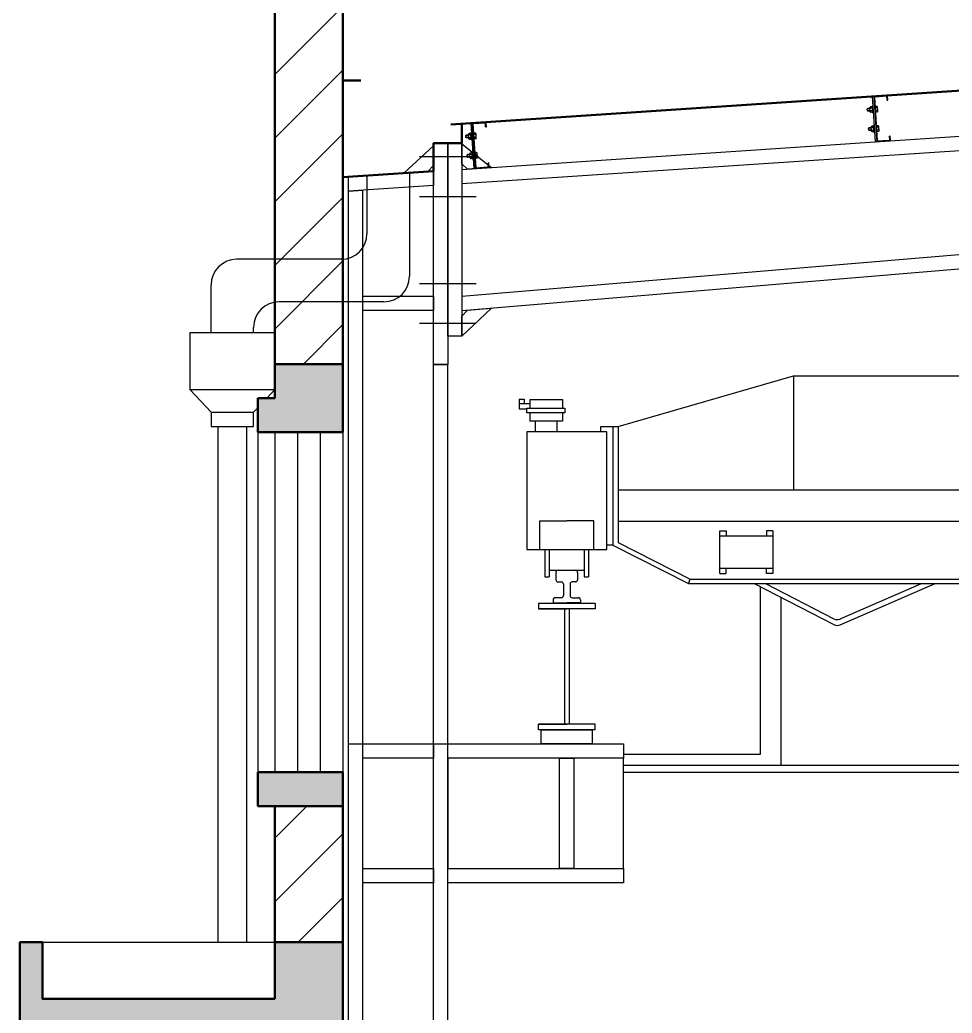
# Model space of a CAD drawing. Extents: x 3335981 to 3441081, y -1359715 to -1003315.
# Drawn here: x 3349206 to 3352496, y -1308345 to -1304841 of the extents above; entities that cross this region are included whole.
import ezdxf

# ---------------------------------------------------------------- set-up
doc = ezdxf.new("R2010")
doc.units = 0
doc.header["$LTSCALE"] = 1000
doc.header["$MEASUREMENT"] = 0
doc.linetypes.add('DASHED2', pattern=[0.375, 0.25, -0.125])
doc.layers.get('0').update_dxf_attribs({"color": 2})
for name, color, linetype in [('114', 2, 'Continuous'), ('3', 137, 'Continuous'), ('XX1', 7, 'Continuous'), ('层14', 2, 'Continuous'), ('柱子', 3, 'Continuous')]:
    doc.layers.add(name, color=color, linetype=linetype)
pattern_1 = [(45, (0, 0), (-112.2532015, 112.2532015), [])]

# ---------------------------------------------------------------- blocks, each defined once
blk = doc.blocks.new('LTB')
h = blk.add_hatch()
h.set_pattern_fill('ANSI31', color=256, scale=5, angle=-87.0445, style=0)
h.set_pattern_definition([(317.955538, (32563.169, -46224.764), (5.3158, 5.8945887), [])])
h.paths.add_polyline_path([(49137.1, -75405.4), (49140.1, -75405.2), (49139.2, -75388.3, 0.414214), (49136.1, -75385.4), (49082.2, -75388.2, 0.414214), (49079.3, -75391.3), (49089.1, -75581.1, 0.414214), (49092.3, -75583.9), (49146.2, -75581.1, 0.414214), (49149, -75578), (49148.2, -75561), (49145.2, -75561.2), (49146, -75578.2), (49092.1, -75580.9), (49082.3, -75391.2), (49136.3, -75388.4)])
for p, q in [((49079.2, -75388.3), (49073.2, -75388.7)), ((49073.2, -75388.7), (49083.3, -75584.4)), ((49079.2, -75388.3), (49089.3, -75584.1)), ((49136.1, -75385.4), (49082.2, -75388.2)), ((49136.3, -75388.4), (49082.3, -75391.2)), ((49082.3, -75391.2), (49092.1, -75580.9)), ((49137.1, -75405.4), (49136.3, -75388.4)), ((49137.1, -75405.4), (49140.1, -75405.2)), ((49140.1, -75405.2), (49139.2, -75388.3)), ((49089.3, -75584.1), (49083.3, -75584.4)), ((49092.1, -75580.9), (49146, -75578.2)), ((49092.3, -75583.9), (49146.2, -75581.1)), ((49148.2, -75561), (49145.2, -75561.2)), ((49146, -75578.2), (49145.2, -75561.2)), ((49149, -75578), (49148.2, -75561))]:
    blk.add_line(p, q)
for centre, start, end in [((49082.3, -75391.2), 92.9555, 182.9555), ((49136.3, -75388.4), 2.9555, 92.9555), ((49092.1, -75580.9), 182.9555, 272.9555), ((49146, -75578.2), 272.9555, 2.9555)]:
    blk.add_arc(centre, 3, start, end)
at = {"layer": 'XX1', "color": 7}
for p, q in [((49052.5, -75439.8), (49050.9, -75441.5)), ((49051.4, -75450.2), (49050.9, -75441.5)), ((49053.1, -75451.8), (49051.4, -75450.2)), ((49062.6, -75439.3), (49052.5, -75439.8)), ((49063.2, -75451.3), (49053.1, -75451.8)), ((49063.4, -75454.6), (49062.4, -75436)), ((49070.1, -75432.9), (49065, -75433.1)), ((49070.4, -75438.9), (49065.3, -75439.1)), ((49071, -75450.9), (49065.9, -75451.1)), ((49071.3, -75456.8), (49066.2, -75457.1)), ((49075.3, -75429.6), (49072.6, -75429.7)), ((49072.9, -75435.4), (49072.6, -75429.7)), ((49073.9, -75454), (49072.9, -75435.4)), ((49074.1, -75459.7), (49073.9, -75454)), ((49076.8, -75459.6), (49074.1, -75459.7)), ((49076.8, -75459.6), (49075.3, -75429.6)), ((49076.5, -75453.9), (49075.6, -75435.3)), ((49092.2, -75431.7), (49084.4, -75432.1)), ((49085.7, -75456.1), (49084.4, -75432.1)), ((49093.5, -75455.7), (49085.7, -75456.1)), ((49092.5, -75437.7), (49087.4, -75438)), ((49093.2, -75449.7), (49088.1, -75450)), ((49096, -75452.9), (49095.1, -75434.3)), ((49056.8, -75523.7), (49055.2, -75525.4)), ((49055.7, -75534.1), (49055.2, -75525.4)), ((49057.4, -75535.7), (49055.7, -75534.1)), ((49066.9, -75523.2), (49056.8, -75523.7)), ((49067.5, -75535.1), (49057.4, -75535.7)), ((49067.7, -75538.4), (49066.7, -75519.9)), ((49074.4, -75516.8), (49069.3, -75517)), ((49074.7, -75522.8), (49069.6, -75523)), ((49075.3, -75534.7), (49070.2, -75535)), ((49075.6, -75540.7), (49070.5, -75541)), ((49079.6, -75513.5), (49076.9, -75513.6)), ((49077.2, -75519.3), (49076.9, -75513.6)), ((49078.2, -75537.9), (49077.2, -75519.3)), ((49078.5, -75543.6), (49078.2, -75537.9)), ((49081.2, -75543.5), (49078.5, -75543.6)), ((49081.2, -75543.5), (49079.6, -75513.5)), ((49080.9, -75537.8), (49079.9, -75519.2)), ((49096.6, -75515.6), (49088.8, -75516)), ((49090, -75540), (49088.8, -75516)), ((49097.8, -75539.6), (49090, -75540)), ((49096.9, -75521.6), (49091.8, -75521.9)), ((49097.5, -75533.6), (49092.4, -75533.9)), ((49100.4, -75536.8), (49099.4, -75518.2))]:
    blk.add_line(p, q, dxfattribs=at)
at = {"layer": 'XX1', "color": 7, "linetype": 'Continuous'}
for p, q in [((49062.7, -75440.9), (49050.9, -75441.5)), ((49063.1, -75449.6), (49051.4, -75450.2)), ((49067, -75524.8), (49055.2, -75525.4)), ((49067.4, -75533.5), (49055.7, -75534.1))]:
    blk.add_line(p, q, dxfattribs=at)
at = {"layer": 'XX1', "color": 7, "linetype": 'DASHED2'}
for p, q in [((49053.1, -75451.8), (49052.5, -75439.8)), ((49057.4, -75535.7), (49056.8, -75523.7))]:
    blk.add_line(p, q, dxfattribs=at)
at = {"layer": 'XX1', "color": 7}
for centre, start, end in [((49065.1, -75435.8), 92.9555, 182.9555), ((49065.1, -75436.4), 182.9555, 272.9555), ((49065.4, -75441.8), 92.9555, 182.9555), ((49065.8, -75448.4), 182.9555, 272.9555), ((49066, -75453.8), 92.9555, 182.9555), ((49066.1, -75454.4), 182.9555, 272.9555), ((49070.2, -75435.6), 2.9555, 92.9555), ((49070.2, -75436.2), 272.9555, 2.9555), ((49070.5, -75441.6), 2.9555, 92.9555), ((49070.8, -75448.2), 272.9555, 2.9555), ((49071.1, -75453.5), 2.9555, 92.9555), ((49071.2, -75454.1), 272.9555, 2.9555), ((49087.3, -75434.7), 92.9555, 182.9555), ((49087.3, -75435.3), 182.9555, 272.9555), ((49087.6, -75440.7), 92.9555, 182.9555), ((49087.9, -75447.3), 182.9555, 272.9555), ((49088.2, -75452.7), 92.9555, 182.9555), ((49088.2, -75453.3), 182.9555, 272.9555), ((49092.4, -75434.4), 2.9555, 92.9555), ((49092.4, -75435), 272.9555, 2.9555), ((49092.7, -75440.4), 2.9555, 92.9555), ((49093, -75447), 272.9555, 2.9555), ((49093.3, -75452.4), 2.9555, 92.9555), ((49093.3, -75453), 272.9555, 2.9555), ((49069.4, -75519.7), 92.9555, 182.9555), ((49069.5, -75520.3), 182.9555, 272.9555), ((49069.7, -75525.7), 92.9555, 182.9555), ((49070.1, -75532.3), 182.9555, 272.9555), ((49070.4, -75537.7), 92.9555, 182.9555), ((49070.4, -75538.3), 182.9555, 272.9555), ((49074.5, -75519.5), 2.9555, 92.9555), ((49074.6, -75520.1), 272.9555, 2.9555), ((49074.8, -75525.5), 2.9555, 92.9555), ((49075.2, -75532), 272.9555, 2.9555), ((49075.5, -75537.4), 2.9555, 92.9555), ((49075.5, -75538), 272.9555, 2.9555), ((49091.6, -75518.6), 92.9555, 182.9555), ((49091.6, -75519.2), 182.9555, 272.9555), ((49091.9, -75524.6), 92.9555, 182.9555), ((49092.3, -75531.2), 182.9555, 272.9555), ((49092.5, -75536.6), 92.9555, 182.9555), ((49092.6, -75537.2), 182.9555, 272.9555), ((49096.7, -75518.3), 2.9555, 92.9555), ((49096.7, -75518.9), 272.9555, 2.9555), ((49097, -75524.3), 2.9555, 92.9555), ((49097.3, -75530.9), 272.9555, 2.9555), ((49097.6, -75536.3), 2.9555, 92.9555), ((49097.7, -75536.9), 272.9555, 2.9555)]:
    blk.add_arc(centre, 2.7, start, end, dxfattribs=at)
blk = doc.blocks.new('GJ')
at = {"layer": '114', "color": 2, "linetype": 'ByBlock'}
for p, q in [((3220050.3, -1314833.3, 2), (3220250.3, -1314833.3, 2)), ((3220050.3, -1314973.4, 2), (3220250.3, -1314973.4, 2)), ((3220050.3, -1315281, 2), (3220250.3, -1315281, 2)), ((3220050.3, -1315421.2, 2), (3220250.3, -1315421.2, 2))]:
    blk.add_line(p, q, dxfattribs=at)
at = {"layer": '114', "color": 1}
for p, q in [((3220100.3, -1314833.3, 2), (3220200.3, -1314833.3, 2)), ((3220100.3, -1314973.4, 2), (3220200.3, -1314973.4, 2)), ((3220100.3, -1315281, 2), (3220200.3, -1315281, 2)), ((3220100.3, -1315421.2, 2), (3220200.3, -1315421.2, 2))]:
    blk.add_line(p, q, dxfattribs=at)
at = {"layer": '层14'}
for p, q in [((3220100.3, -1315566.2, 2), (3220100.3, -1314786.4, 2)), ((3220100.3, -1314786.4, 2), (3220150.3, -1314786.4, 2)), ((3220150.3, -1314786.4, 2), (3220150.3, -1315566.2, 2)), ((3220150.3, -1315466.2, 2), (3220150.3, -1314786.4, 2)), ((3220150.3, -1314786.4, 2), (3220200.3, -1314786.4, 2)), ((3220200.3, -1314786.4, 2), (3220200.3, -1315466.2, 2)), ((3220200.3, -1314858.3, 2), (3220200.3, -1314788.3, 2)), ((3220200.3, -1314788.3, 2), (3220305.1, -1314871.3, 2)), ((3219995.5, -1314892, 2), (3220100.3, -1314795, 2)), ((3220100.3, -1314795, 2), (3220100.3, -1314865, 2)), ((3220220.2, -1314877, 2), (3220200.3, -1314858.3, 2)), ((3219800.3, -1314905, 2), (3220100.3, -1314885, 2)), ((3220080.3, -1314886.3, 2), (3219995.5, -1314892, 2)), ((3220100.3, -1314865, 2), (3220080.3, -1314886.3, 2)), ((3220100.3, -1314885, 2), (3220100.3, -1314935.1, 2)), ((3220305.1, -1314871.3, 2), (3220220.2, -1314877, 2)), ((3219800.3, -1314955.1, 2), (3219800.3, -1314905, 2)), ((3220100.3, -1314935.1, 2), (3219800.3, -1314955.1, 2)), ((3219850.3, -1315326.1, 2), (3220100.3, -1315326.1, 2)), ((3219850.3, -1315376.1, 2), (3219850.3, -1315326.1, 2)), ((3220100.3, -1315326.1, 2), (3220100.3, -1315376.1, 2)), ((3220100.3, -1315376.1, 2), (3219850.3, -1315376.1, 2)), ((3220304.9, -1315367.4, 2), (3220200.3, -1315466.2, 2)), ((3220200.3, -1315396.2, 2), (3220220.2, -1315374.5, 2)), ((3220220.2, -1315374.5, 2), (3220304.9, -1315367.4, 2)), ((3220200.3, -1315466.2, 2), (3220200.3, -1315396.2, 2)), ((3220200.3, -1315466.2, 2), (3220150.3, -1315466.2, 2)), ((3220150.3, -1315566.2, 2), (3220100.3, -1315566.2, 2)), ((3220480.3, -1316855, 2), (3220660.3, -1316855, 2)), ((3220480.3, -1316905, 2), (3220480.3, -1316855, 2)), ((3220660.3, -1316855, 2), (3220660.3, -1316905, 2)), ((3219850.3, -1316905, 2), (3220100.3, -1316905, 2)), ((3219850.3, -1316955, 2), (3219850.3, -1316905, 2)), ((3220100.3, -1316905, 2), (3220100.3, -1316955, 2)), ((3220150.3, -1316905, 2), (3220770.3, -1316905, 2)), ((3220150.3, -1316955, 2), (3220150.3, -1316905, 2)), ((3220660.3, -1316905, 2), (3220480.3, -1316905, 2)), ((3220770.3, -1316905, 2), (3220770.3, -1316955, 2)), ((3220100.3, -1316955, 2), (3219850.3, -1316955, 2)), ((3220770.3, -1316955, 2), (3220150.3, -1316955, 2)), ((3220150.3, -1316955, 2), (3220150.3, -1317345, 2)), ((3220770.3, -1316955, 2), (3220150.3, -1316955, 2)), ((3220545.3, -1317345, 2), (3220545.3, -1316955, 2)), ((3220545.3, -1316955, 2), (3220595.3, -1316955, 2)), ((3220595.3, -1316955, 2), (3220595.3, -1317345, 2)), ((3220770.3, -1317345, 2), (3220770.3, -1316955, 2)), ((3219850.3, -1317345, 2), (3220100.3, -1317345, 2)), ((3219850.3, -1317395, 2), (3219850.3, -1317345, 2)), ((3220100.3, -1317345, 2), (3220100.3, -1317395, 2)), ((3220150.3, -1317345, 2), (3220770.3, -1317345, 2)), ((3220150.3, -1317345, 2), (3220770.3, -1317345, 2)), ((3220150.3, -1317395, 2), (3220150.3, -1317345, 2)), ((3220595.3, -1317345, 2), (3220545.3, -1317345, 2)), ((3220770.3, -1317345, 2), (3220770.3, -1317395, 2)), ((3220100.3, -1317395, 2), (3219850.3, -1317395, 2)), ((3220770.3, -1317395, 2), (3220150.3, -1317395, 2))]:
    blk.add_line(p, q, dxfattribs=at)
at = {"layer": '柱子'}
for p, q in [((3220200.3, -1314878.3, 2), (3228750.4, -1314308.1, 2)), ((3220200.3, -1314928.4, 2), (3228753.7, -1314358, 2)), ((3220200.3, -1315326, 2), (3228770.4, -1314608.3, 2)), ((3220200.3, -1315376.2, 2), (3228773.7, -1314658.2, 2)), ((3219800.3, -1314955.1, 2), (3219850.3, -1314951.8, 2)), ((3219800.3, -1316905, 2), (3219800.3, -1314955.1, 2)), ((3219850.3, -1316905, 2), (3219850.3, -1314951.8, 2)), ((3220100.3, -1316905, 2), (3220100.3, -1315566.2, 2)), ((3220100.3, -1315566.2, 2), (3220150.3, -1315566.2, 2)), ((3220150.3, -1316905, 2), (3220150.3, -1315566.2, 2)), ((3219800.3, -1322155, 2), (3219800.3, -1316905, 2)), ((3219800.3, -1316905, 2), (3219850.3, -1316905, 2)), ((3219850.3, -1322155, 2), (3219850.3, -1316905, 2)), ((3219850.3, -1316905, 2), (3220100.3, -1316905, 2)), ((3220100.3, -1322155, 2), (3220100.3, -1316905, 2)), ((3220100.3, -1316905, 2), (3220150.3, -1316905, 2)), ((3220150.3, -1322155, 2), (3220150.3, -1316905, 2))]:
    blk.add_line(p, q, dxfattribs=at)
at = {"xscale": 0.8172506046481919, "yscale": 0.8172506046481919, "zscale": 0.8172506046481919, "rotation": 0.8410850209909551}
for p in [(3180643.4, -1253605.1, 2), (3179226.5, -1253699.6, 2)]:
    blk.add_blockref('LTB', p, dxfattribs=at)
blk = doc.blocks.new('DC')
for p, q in [((3478680.2, -1377601.3), (3479298.7, -1377422.8)), ((3479298.7, -1377422.8), (3481359.1, -1377422.8)), ((3479298.7, -1377422.8), (3479298.7, -1377825.6)), ((3478331, -1377504.8), (3478331, -1377539.6)), ((3478331, -1377504.8), (3478349, -1377504.8)), ((3478349, -1377504.8), (3478349, -1377521.5)), ((3478369.7, -1377521.5), (3478331, -1377521.5)), ((3478331, -1377539.6), (3478358.5, -1377539.6)), ((3478389, -1377620.2), (3478389, -1377583.4)), ((3478463.8, -1377583.4), (3478463.8, -1377620.2)), ((3478619.3, -1377620.2), (3478619.3, -1377601.3)), ((3478619.3, -1377601.3), (3478680.2, -1377601.3)), ((3478661.3, -1377601.3), (3478661.3, -1378020.2)), ((3478680.2, -1377601.3), (3478680.2, -1378011.3)), ((3478639.9, -1377620.2), (3478358.3, -1377620.2)), ((3478358.3, -1377620.2), (3478358.3, -1378035.1)), ((3478639.9, -1378035.1), (3478639.9, -1377620.2)), ((3478680.2, -1377825.6), (3481359.1, -1377825.6)), ((3478403.6, -1378035.1), (3478403.6, -1377934.9)), ((3478403.6, -1377934.9), (3478499.1, -1377934.9)), ((3478594.5, -1377934.9), (3478499.1, -1377934.9)), ((3478594.5, -1378035.1), (3478594.5, -1377934.9)), ((3478680.2, -1377936), (3481359.1, -1377936)), ((3479039.8, -1377969.3), (3479061.9, -1377969.3)), ((3479039.8, -1378120.5), (3479039.8, -1377969.3)), ((3479039.8, -1377987.2), (3479226.4, -1377987.2)), ((3479061.9, -1377969.3), (3479061.9, -1377987.2)), ((3479226.4, -1377969.3), (3479204.2, -1377969.3)), ((3479204.2, -1377969.3), (3479204.2, -1377987.2)), ((3479226.4, -1377969.3), (3479226.4, -1378120.5)), ((3478358.3, -1378035.1), (3478639.9, -1378035.1)), ((3478422.1, -1378035.1), (3478422.1, -1378132.2)), ((3478437.5, -1378035.1), (3478437.5, -1378132.2)), ((3478560.7, -1378035.1), (3478560.7, -1378132.2)), ((3478576, -1378035.1), (3478576, -1378132.2)), ((3478661.3, -1378020.2), (3478639.9, -1378020.2)), ((3478661.3, -1378020.2), (3478928.6, -1378155.5)), ((3478680.2, -1378011.3), (3478934.8, -1378140.7)), ((3479226.4, -1378102.6), (3479039.8, -1378102.6)), ((3479061.9, -1378120.5), (3479061.9, -1378102.6)), ((3479204.2, -1378120.5), (3479204.2, -1378102.6)), ((3478422.1, -1378132.2), (3478437.5, -1378132.2)), ((3478437.5, -1378108.5), (3478560.7, -1378108.5)), ((3478461, -1378116.2), (3478461, -1378142.1)), ((3478537.2, -1378116.2), (3478537.2, -1378142.1)), ((3478560.7, -1378132.2), (3478576, -1378132.2)), ((3478928.6, -1378155.5), (3478934.8, -1378140.7)), ((3478934.8, -1378140.7), (3481359.1, -1378140.7)), ((3479039.8, -1378120.5), (3479061.9, -1378120.5)), ((3479226.4, -1378120.5), (3479204.2, -1378120.5)), ((3478468.6, -1378149.7), (3478479.4, -1378149.7)), ((3478487.1, -1378157.4), (3478487.1, -1378197.9)), ((3478511, -1378157.4), (3478511, -1378197.9)), ((3478529.5, -1378149.7), (3478518.7, -1378149.7)), ((3478928.6, -1378155.5), (3481359.1, -1378155.5)), ((3479160.5, -1378155.5), (3479441.9, -1378300.7)), ((3479200.6, -1378155.5), (3479441.9, -1378280)), ((3479463.9, -1378280.7), (3479751.3, -1378155.5)), ((3479463.9, -1378301.4), (3479798.8, -1378155.5)), ((3478479.4, -1378205.6), (3478458.6, -1378205.6)), ((3478518.7, -1378205.6), (3478539.5, -1378205.6)), ((3478450.9, -1378213.2), (3478450.9, -1378224.2)), ((3478450.9, -1378224.2), (3478499.1, -1378224.2)), ((3478547.2, -1378224.2), (3478499.1, -1378224.2)), ((3478547.2, -1378213.2), (3478547.2, -1378224.2))]:
    blk.add_line(p, q)
for points in [[(3478369.7, -1377537.1), (3478369.7, -1377506.1), (3478434.7, -1377506.1)], [(3478434.5, -1377506.1), (3478484.4, -1377506.1), (3478484.4, -1377537.1)], [(3478434.7, -1377583.4), (3478369.7, -1377583.4), (3478369.7, -1377553)], [(3478484.4, -1377553), (3478484.4, -1377583.4), (3478434.5, -1377583.4)]]:
    blk.add_lwpolyline(points)
blk.add_lwpolyline([(3478492.1, -1377537.1), (3478492.1, -1377553), (3478358.5, -1377553), (3478358.5, -1377537.1)], close=True)
for centre, radius, start, end in [((3478468.6, -1378116.2), 7.68, 90, 180), ((3478468.6, -1378142.1), 7.68, 180, 270), ((3478529.5, -1378116.2), 7.68, 0, 90), ((3478529.5, -1378142.1), 7.68, 270, 0), ((3478479.4, -1378157.4), 7.68, 0, 90), ((3478518.7, -1378157.4), 7.68, 90, 180), ((3478458.6, -1378213.2), 7.68, 90, 180), ((3478479.4, -1378197.9), 7.68, 270, 0), ((3478518.7, -1378197.9), 7.68, 180, 270), ((3478539.5, -1378213.2), 7.68, 0, 90), ((3479453.7, -1378257.3), 25.6, 242.7164, 293.5379), ((3479453.7, -1378277.9), 25.6, 242.7164, 293.5379)]:
    blk.add_arc(centre, radius, start, end)
at = {"layer": '3'}
for p, q in [((3478398.8, -1378225.6), (3478398.8, -1378244.7)), ((3478599.3, -1378225.6), (3478398.8, -1378225.6)), ((3478398.8, -1378244.7), (3478499.1, -1378244.7)), ((3478599.3, -1378244.7), (3478398.8, -1378244.7)), ((3478490.5, -1378244.7), (3478490.5, -1378652.1)), ((3478507.6, -1378244.7), (3478507.6, -1378652.1)), ((3478599.3, -1378225.6), (3478599.3, -1378244.7)), ((3478599.3, -1378652.1), (3478398.8, -1378652.1)), ((3478398.8, -1378652.1), (3478499.1, -1378652.1)), ((3478398.8, -1378671.2), (3478398.8, -1378652.1)), ((3478599.3, -1378671.2), (3478599.3, -1378652.1)), ((3478599.3, -1378671.2), (3478398.8, -1378671.2))]:
    blk.add_line(p, q, dxfattribs=at)

msp = doc.modelspace()

# ---------------------------------------------------------------- hatches: boundary and pattern name
at = {"linetype": 'ByBlock', "ltscale": 0.01}
h = msp.add_hatch(color=256, dxfattribs=at)
h.paths.add_polyline_path([(3350106.3, -1304695.5), (3350346.3, -1304695.5), (3350346.3, -1304795.5), (3350106.3, -1304795.5)])
h.paths.add_polyline_path([(3350106.3, -1306055.5), (3350346.3, -1306055.5), (3350346.3, -1306295.5), (3350046.3, -1306295.5), (3350046.3, -1306175.5), (3350106.3, -1306175.5)])
h.paths.add_polyline_path([(3350046.3, -1307495.5), (3350346.3, -1307495.5), (3350346.3, -1307615.5), (3350106.3, -1307615.5), (3350046.3, -1307615.5)])
h = msp.add_hatch(dxfattribs=at)
h.set_pattern_fill('ANSI31', color=256, scale=100, style=0)
h.set_pattern_definition(pattern_1)
h.paths.add_polyline_path([(3350106.3, -1305837.4, -0.041886), (3350121.3, -1305836.1), (3350346.3, -1305836.1), (3350346.3, -1306055.5), (3350106.3, -1306055.5), (3350106.3, -1305945.5)])
h.paths.add_polyline_path([(3350106.3, -1305686.1), (3350341.3, -1305686.1, 0.013892), (3350346.3, -1305686), (3350346.3, -1305836.1), (3350121.3, -1305836.1, 0.041886), (3350106.3, -1305837.4)])
h.paths.add_polyline_path([(3350106.3, -1304795.5), (3350346.3, -1304795.5), (3350346.3, -1305686, -0.013892), (3350341.3, -1305686.1), (3350106.3, -1305686.1)])
h = msp.add_hatch(dxfattribs=at)
h.set_pattern_fill('ANSI31', color=256, scale=100, style=0)
h.set_pattern_definition(pattern_1)
h.paths.add_polyline_path([(3350106.3, -1307615.5), (3350346.3, -1307615.5), (3350346.3, -1308095.4), (3350106.3, -1308095.4)])
msp.add_hatch(color=256, dxfattribs=at).paths.add_polyline_path([(3349206.3, -1308095.4), (3349286.3, -1308095.4), (3349286.3, -1308295.4), (3350106.3, -1308295.4), (3350106.3, -1308095.4), (3350346.3, -1308095.4), (3350346.3, -1308695.5), (3350106.3, -1308695.5), (3350106.3, -1308395.4), (3349206.3, -1308395.4)])

# ---------------------------------------------------------------- linework, layer by layer
at = {"linetype": 'ByBlock', "lineweight": 50, "ltscale": 0.01}
for p, q in [((3350727.1, -1305210.8), (3365226.3, -1304243.9)), ((3350106.3, -1306175.5), (3350106.3, -1304695.5)), ((3350346.3, -1306295.5), (3350346.3, -1304695.5)), ((3350106.3, -1306055.5), (3350346.3, -1306055.5)), ((3350046.3, -1306295.5), (3350046.3, -1306175.5)), ((3350046.3, -1306175.5), (3350106.3, -1306175.5)), ((3350046.3, -1306295.5), (3350346.3, -1306295.5)), ((3350046.3, -1307495.5), (3350046.3, -1307615.5)), ((3350046.3, -1307495.5), (3350346.3, -1307495.5)), ((3350346.3, -1308695.5), (3350346.3, -1307495.5)), ((3350046.3, -1307615.5), (3350346.3, -1307615.5)), ((3350106.3, -1308295.4), (3350106.3, -1307615.5)), ((3350106.3, -1308095.4), (3350346.3, -1308095.4))]:
    msp.add_line(p, q, dxfattribs=at)
at = {"linetype": 'ByBlock', "ltscale": 0.01}
for p, q in [((3350431.3, -1305391.1), (3350431.3, -1305596.1)), ((3350581.3, -1305381.1), (3350581.3, -1305746.1)), ((3350341.3, -1305686.1), (3349971.3, -1305686.1)), ((3349881.3, -1305945.5), (3349881.3, -1305776.1)), ((3350491.3, -1305836.1), (3350121.3, -1305836.1)), ((3350031.3, -1305945.5), (3350031.3, -1305926.1)), ((3350046.3, -1306295.5), (3350046.3, -1307495.5)), ((3349286.3, -1308095.4), (3350106.3, -1308095.4))]:
    msp.add_line(p, q, dxfattribs=at)
for p, q in [((3349806.3, -1305945.5), (3349806.3, -1306145.5)), ((3350106.3, -1305945.5), (3349806.3, -1305945.5)), ((3349806.3, -1306145.5), (3350106.3, -1306145.5)), ((3349806.3, -1306145.5), (3349881.3, -1306225.5)), ((3350078.2, -1306175.5), (3350106.3, -1306145.5)), ((3349881.3, -1306225.5), (3350031.3, -1306225.5)), ((3349881.3, -1306225.5), (3349881.3, -1306275.5)), ((3350031.3, -1306225.5), (3350046.3, -1306209.5)), ((3350031.3, -1306275.5), (3350031.3, -1306225.5)), ((3349881.3, -1306275.5), (3350031.3, -1306275.5)), ((3349906.3, -1308095.4), (3349906.3, -1306275.5)), ((3350006.3, -1306275.5), (3350006.3, -1308095.4))]:
    msp.add_line(p, q)
at = {"color": 4, "linetype": 'ByBlock', "ltscale": 0.01}
for p, q in [((3350106.3, -1306295.5), (3350106.3, -1307495.5)), ((3350186.3, -1306295.5), (3350186.3, -1307495.5)), ((3350266.3, -1306295.5), (3350266.3, -1307495.5)), ((3350346.3, -1306295.5), (3350346.3, -1307495.5))]:
    msp.add_line(p, q, dxfattribs=at)
at = {"color": 4, "ltscale": 100}
for p, q in [((3351819.3, -1306840.9), (3351819.3, -1307433.1)), ((3351891.8, -1306878.3), (3351891.8, -1307471.5)), ((3351819.3, -1307433.1), (3351336.3, -1307433.1)), ((3353631.8, -1307471.5), (3351336.3, -1307471.5))]:
    msp.add_line(p, q, dxfattribs=at)
at = {"color": 4}
msp.add_line((3351336.3, -1307495.5), (3353676.8, -1307495.5), dxfattribs=at)
at = {"linetype": 'ByBlock', "lineweight": 50, "ltscale": 0.01}
for points in [[(3350409.6, -1305055.4), (3350346.3, -1305055.4), (3350346.3, -1305396.8), (3350666.3, -1305375.5), (3350666.3, -1305276.9), (3350766.3, -1305276.9), (3350766.3, -1305276.9), (3350766.3, -1305276.9), (3350766.5, -1305208.2), (3350727.1, -1305210.8)], [(3350106.3, -1308395.4), (3349206.3, -1308395.4), (3349206.3, -1308095.4), (3349286.3, -1308095.4), (3349286.3, -1308295.4), (3350106.3, -1308295.4)]]:
    msp.add_lwpolyline(points, dxfattribs=at)
at = {"linetype": 'ByBlock', "ltscale": 0.01}
for centre, start, end in [((3350341.3, -1305596.1), 270, 360), ((3349971.3, -1305776.1), 90, 180), ((3350491.3, -1305746.1), 270, 0), ((3350121.3, -1305926.1), 90, 180)]:
    msp.add_arc(centre, 90, start, end, dxfattribs=at)

# ---------------------------------------------------------------- block references
at = {"linetype": 'ByBlock'}
for name, p in [('GJ', (130566, 9509.5, -2)), ('DC', (-127362.7, 71325.8))]:
    msp.add_blockref(name, p, dxfattribs=at)

doc.saveas('drawing.dxf')
